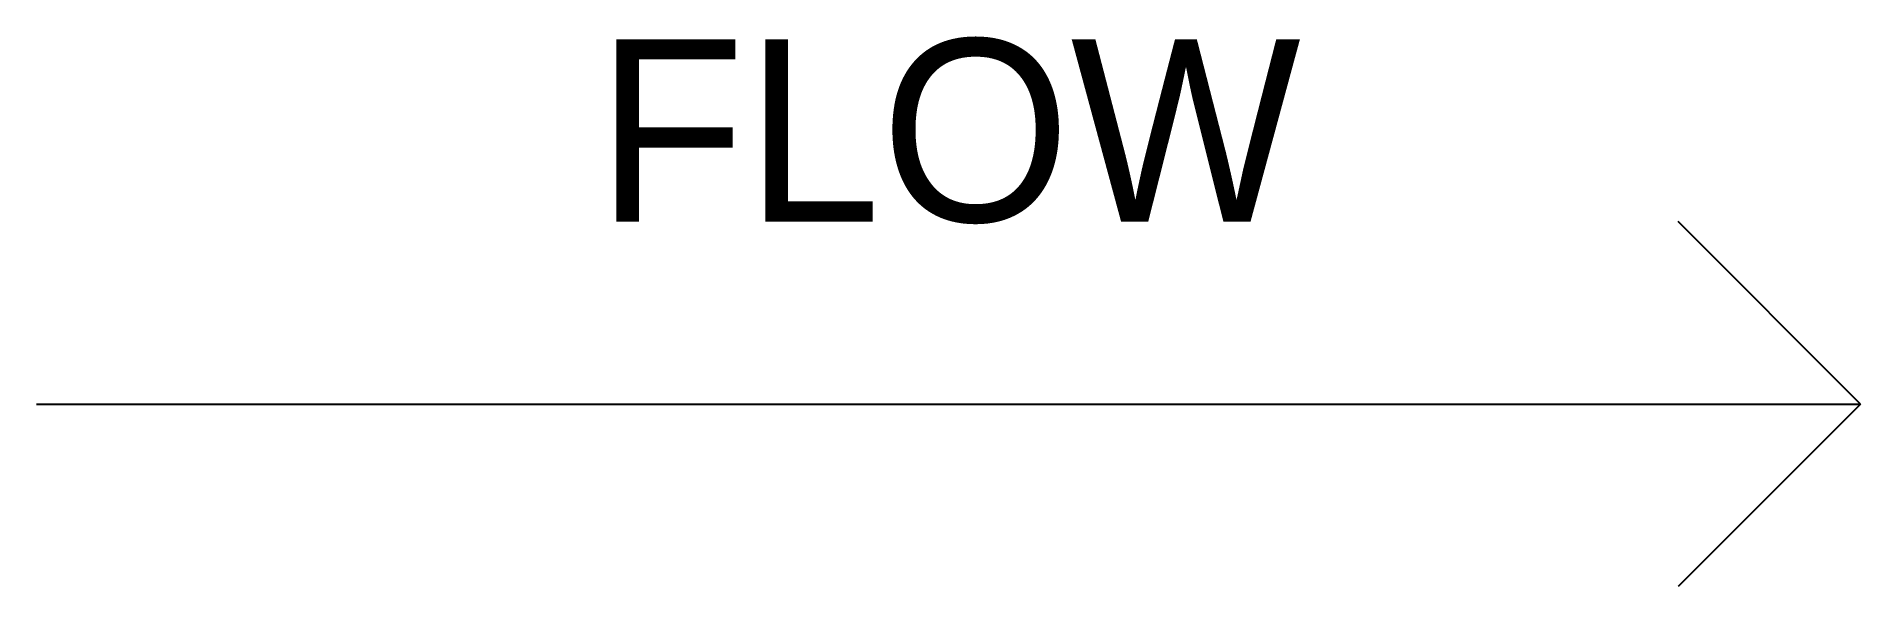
# Model space of a CAD drawing. Extents: x 3.3 to 4.3, y 2.6 to 2.9.
import ezdxf
from ezdxf.enums import TextEntityAlignment as Align

# ---------------------------------------------------------------- set-up
doc = ezdxf.new("R2010")
doc.units = 0
doc.layers.get('0').update_dxf_attribs({"linetype": 'CONTINUOUS'})

# ---------------------------------------------------------------- blocks, each defined once
blk = doc.blocks.new('FLOWRITE')
at = {"color": 0}
for p, q in [((2.1, 1), (2, 1.1)), ((1.1, 1), (2.1, 1)), ((2.1, 1), (2, 0.9))]:
    blk.add_line(p, q, dxfattribs=at)
blk.add_text('FLOW', height=0.1, dxfattribs=at).set_placement((1.6, 1.1), align=Align.CENTER)

msp = doc.modelspace()

# ---------------------------------------------------------------- block references
at = {"color": 0}
msp.add_blockref('FLOWRITE', (2.2, 1.7), dxfattribs=at)

doc.saveas('drawing.dxf')
